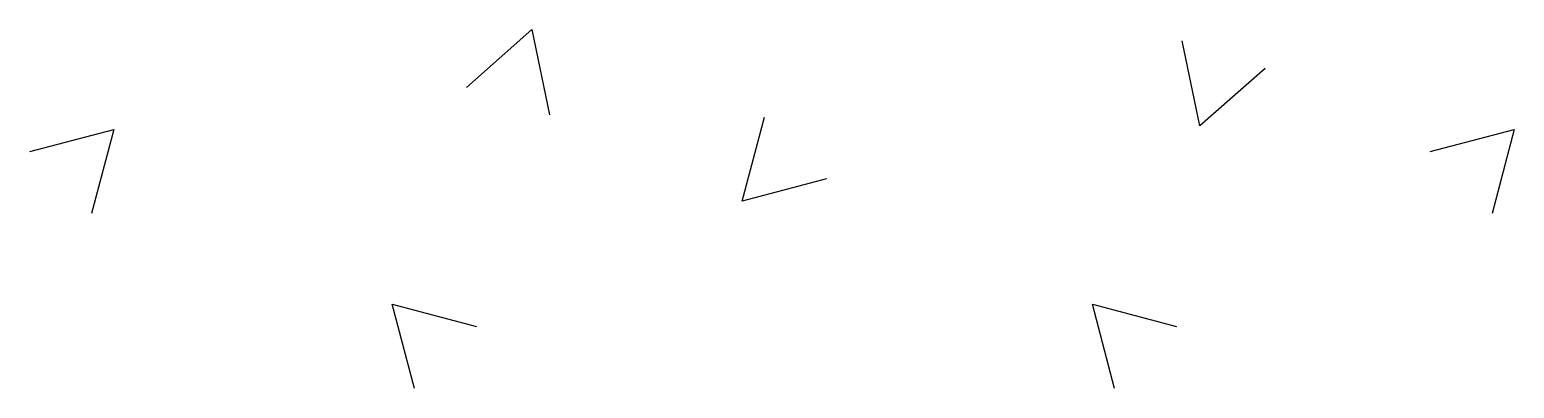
# Model space of a CAD drawing. Extents: x -4.28 to 4.21, y -1.03 to 1.03.
import ezdxf

# ---------------------------------------------------------------- set-up
doc = ezdxf.new("R2010")
doc.units = 0
doc.header["$MEASUREMENT"] = 0
doc.layers.get('0').update_dxf_attribs({"linetype": 'CONTINUOUS'})

msp = doc.modelspace()

# ---------------------------------------------------------------- linework, layer by layer
at = {"color": 0}
for p, q in [((-1.781, 0.696, 0.1), (-1.408, 1.026, 0.1)), ((-1.408, 1.026, 0.1), (-1.307, 0.538, 0.1)), ((2.408, 0.475, 0.1), (2.307, 0.962, 0.1)), ((2.781, 0.804, 0.1), (2.408, 0.475, 0.1)), ((-0.205, 0.045, 0.1), (-0.078, 0.526, 0.1)), ((-4.276, 0.328, 0.1), (-3.795, 0.455, 0.1)), ((-3.795, 0.455, 0.1), (-3.922, -0.026, 0.1)), ((3.724, 0.328, 0.1), (4.205, 0.455, 0.1)), ((4.205, 0.455, 0.1), (4.078, -0.026, 0.1)), ((0.276, 0.172, 0.1), (-0.205, 0.045, 0.1)), ((-2.205, -0.545, 0.1), (-1.724, -0.672, 0.1)), ((-2.078, -1.026, 0.1), (-2.205, -0.545, 0.1)), ((1.795, -0.545, 0.1), (2.276, -0.672, 0.1)), ((1.922, -1.026, 0.1), (1.795, -0.545, 0.1))]:
    msp.add_line(p, q, dxfattribs=at)

doc.saveas('drawing.dxf')
